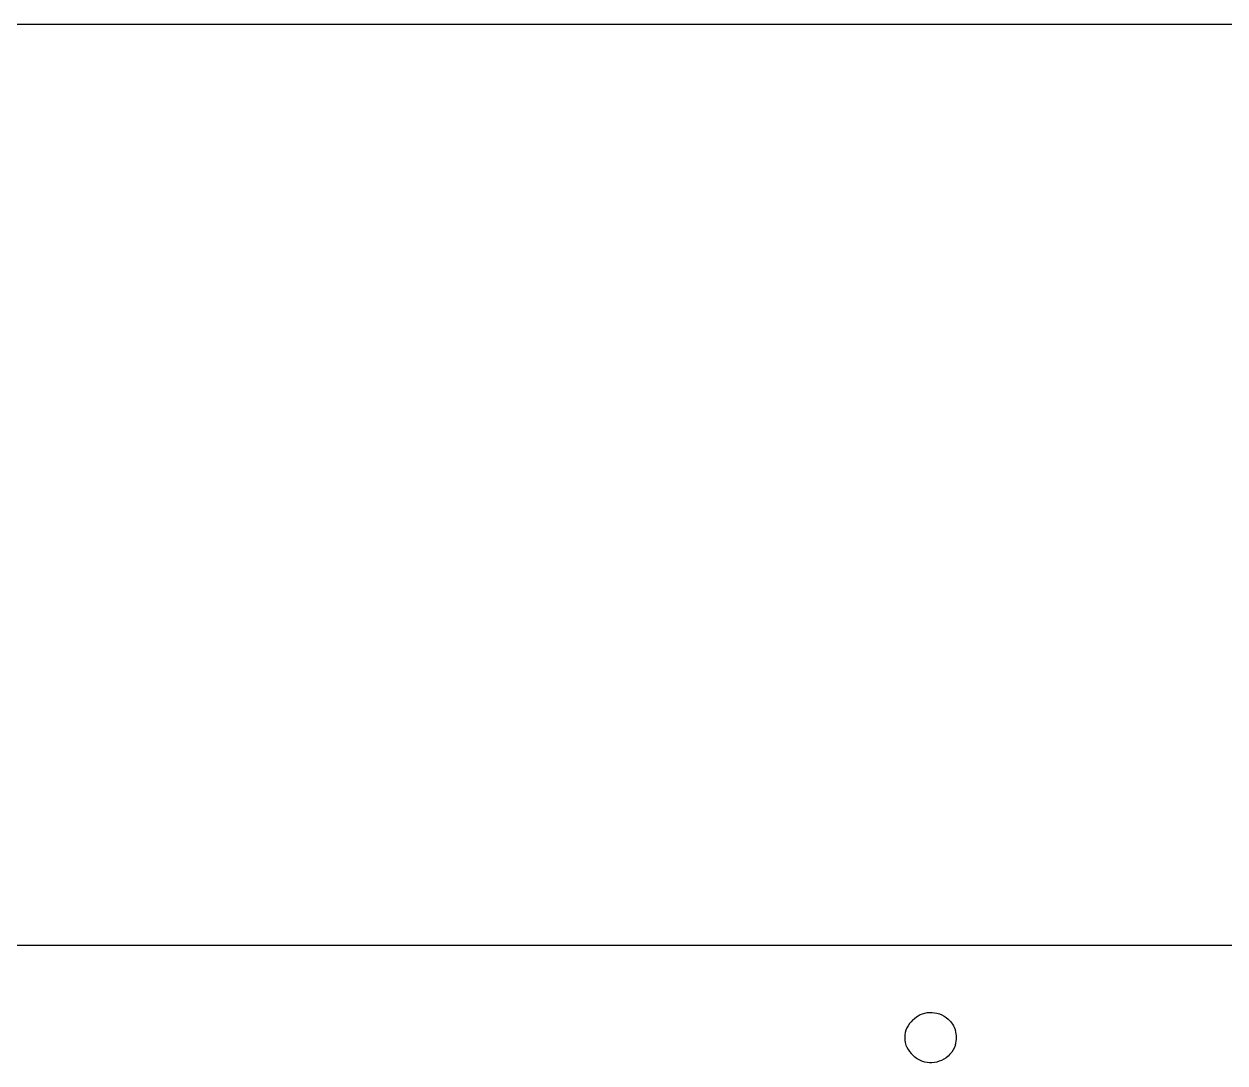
# Model space of a CAD drawing. Header units: millimetres. Extents: x 0 to 600, y 2 to 187.
# Drawn here: x 470.9 to 536.1, y 93.6 to 150 of the extents above; entities that cross this region are included whole.
import ezdxf

# ---------------------------------------------------------------- set-up
doc = ezdxf.new("R2010")
doc.units = ezdxf.units.MM
doc.layers.get('0').update_dxf_attribs({"linetype": 'CONTINUOUS'})

msp = doc.modelspace()

# ---------------------------------------------------------------- linework, layer by layer
msp.add_lwpolyline([(560, 100), (360, 100), (360, 150), (560, 150)], close=True)
for radius, start, end in [(1.265, 130.73783, 229.26217), (1.543, -14.96756, 14.96756)]:
    msp.add_arc((520, 95), radius, start, end)
for points, knots in [([(519.175, 95.958), (519.289, 96.08), (519.426, 96.178), (519.736, 96.321), (519.907, 96.361), (520.262, 96.376), (520.442, 96.347), (520.789, 96.221), (520.951, 96.123), (521.179, 95.916), (521.258, 95.824), (521.393, 95.623), (521.449, 95.514), (521.491, 95.399)], [0, 0, 0, 0, 0.050111, 0.050111, 0.1022615, 0.1022615, 0.1564505, 0.1564505, 0.2126771, 0.2126771, 0.2485205, 0.2485205, 0.2851428, 0.2851428, 0.2851428, 0.2851428]), ([(521.491, 94.601), (521.423, 94.417), (521.321, 94.247), (521.06, 93.961), (520.906, 93.847), (520.57, 93.688), (520.391, 93.642), (520.033, 93.623), (519.857, 93.648), (519.592, 93.741), (519.497, 93.788), (519.324, 93.901), (519.245, 93.967), (519.175, 94.042)], [0, 0, 0, 0, 0.0590387, 0.0590387, 0.1160334, 0.1160334, 0.1709834, 0.1709834, 0.2238878, 0.2238878, 0.2555052, 0.2555052, 0.2863474, 0.2863474, 0.2863474, 0.2863474])]:
    msp.add_open_spline(points, degree=3, knots=knots)

doc.saveas('drawing.dxf')
